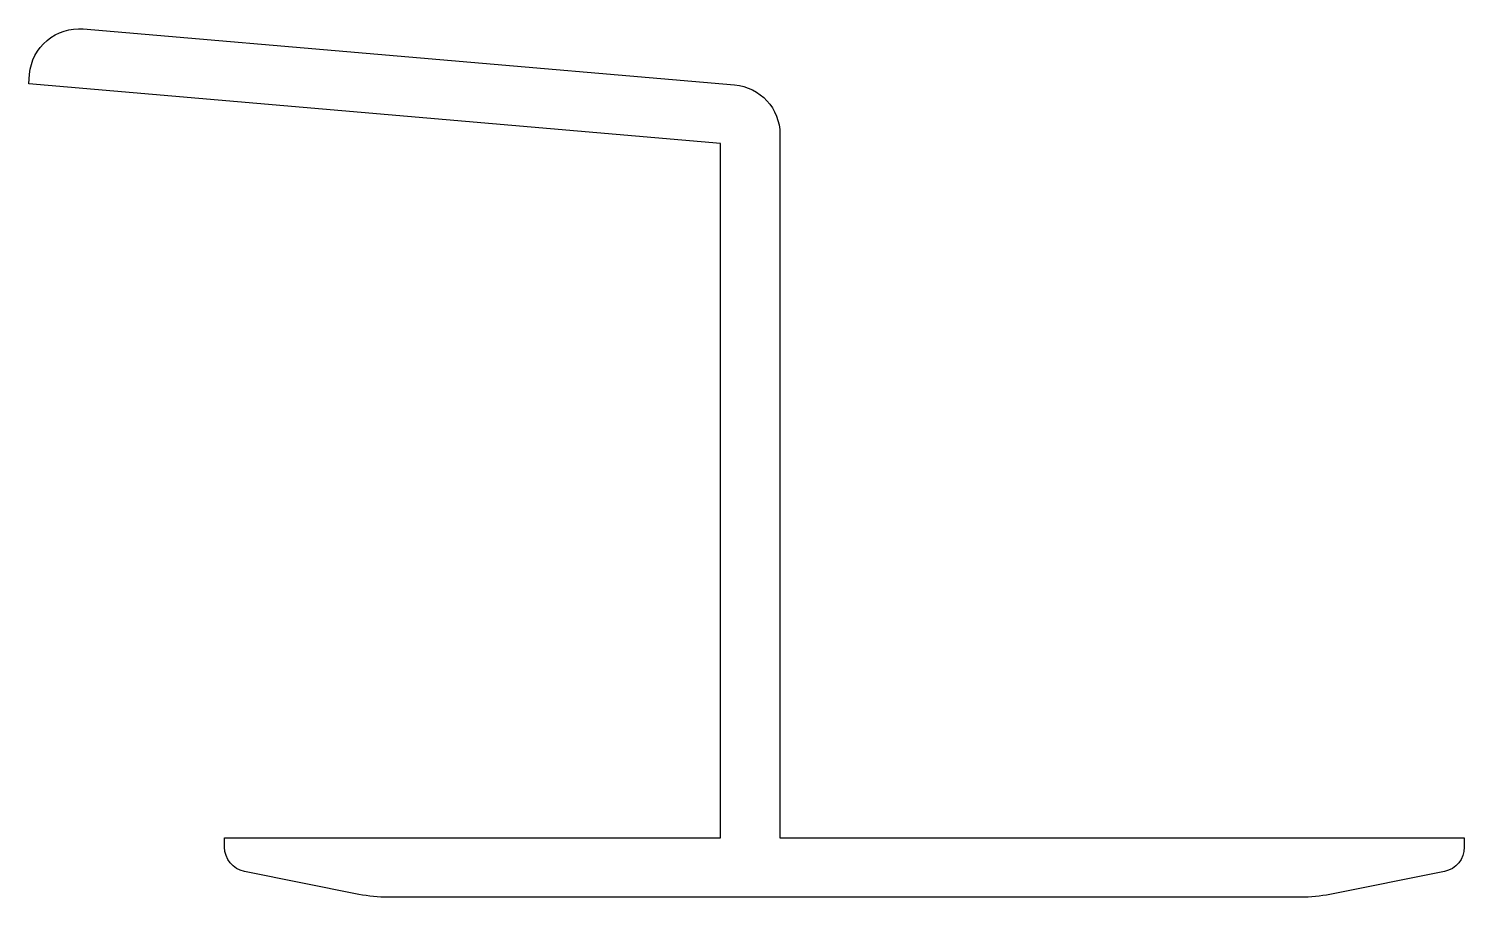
# Model space of a CAD drawing. Extents: x 166.4 to 195.3, y 226.7 to 244.2.
import ezdxf

# ---------------------------------------------------------------- set-up
doc = ezdxf.new("R2010")
doc.units = 0
doc.layers.get('0').update_dxf_attribs({"linetype": 'CONTINUOUS'})

msp = doc.modelspace()

# ---------------------------------------------------------------- linework, layer by layer
msp.add_lwpolyline([(170.339, 227.743), (170.339, 227.933), (180.339, 227.933), (180.339, 241.933), (166.39, 243.133), (166.408, 243.332, -0.414214), (167.49, 244.243), (180.625, 243.113, -0.389295), (181.539, 242.116), (181.539, 227.933), (195.339, 227.933), (195.339, 227.743, -0.357511), (194.937, 227.252), (192.63, 226.791, -0.049389), (192.042, 226.733), (173.636, 226.733, -0.049389), (173.048, 226.791), (170.741, 227.252, -0.357511)], format="xyb", close=True)

doc.saveas('drawing.dxf')
